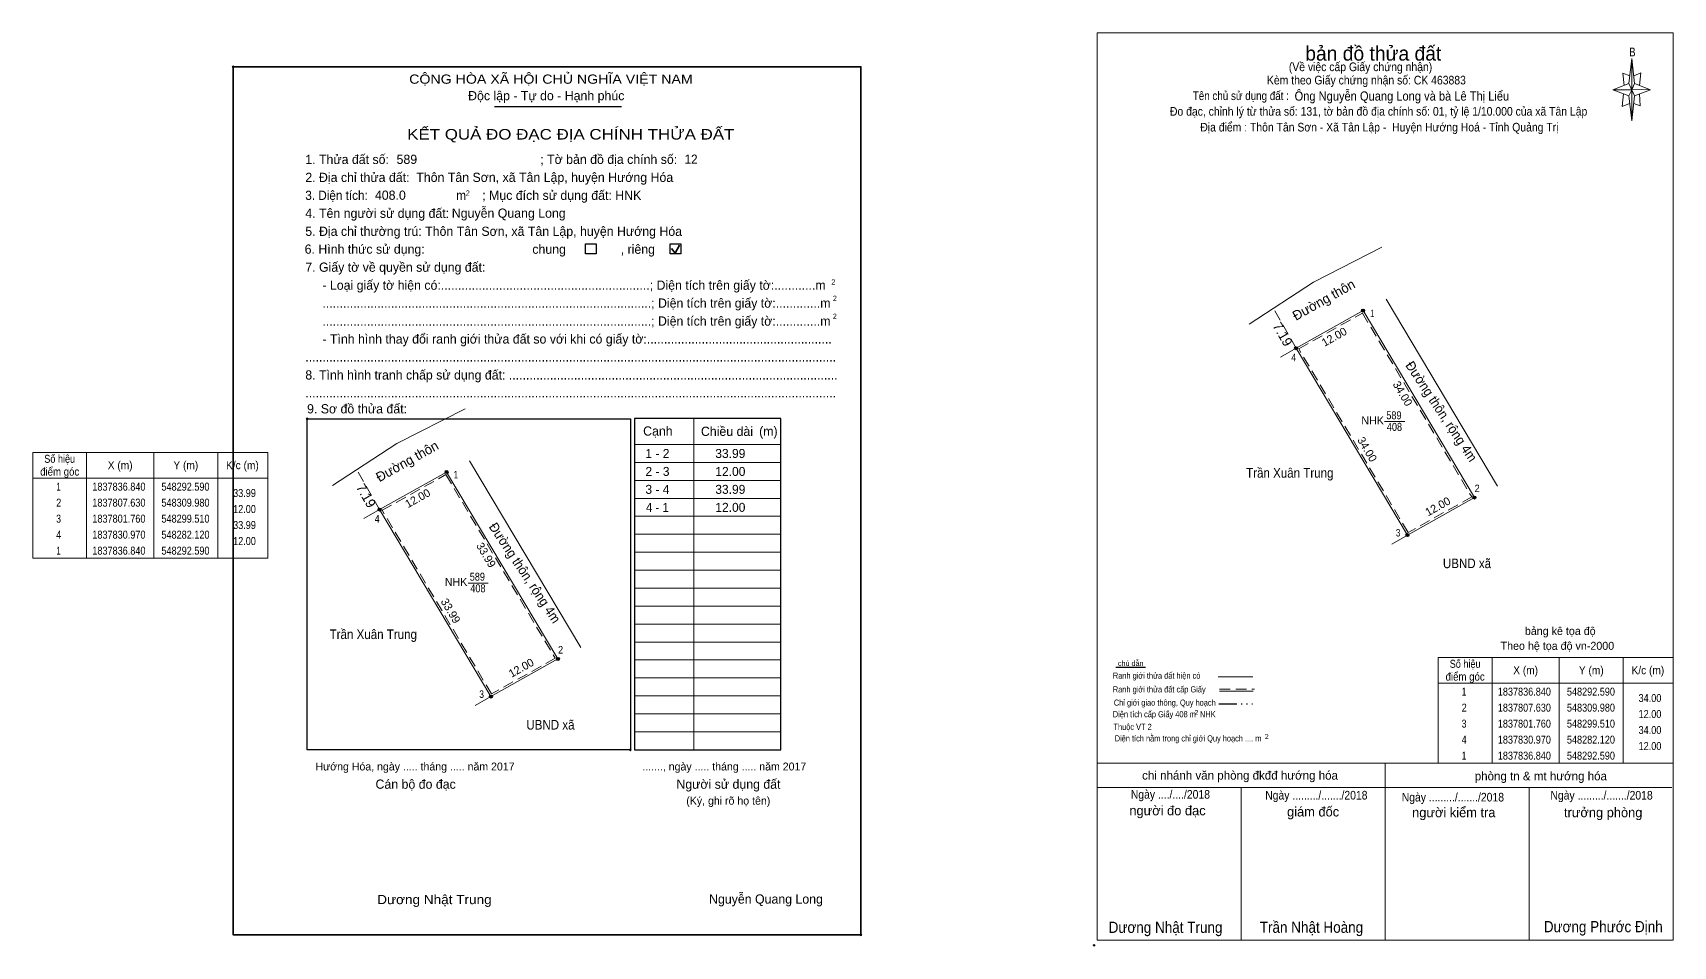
# Model space of a CAD drawing. Header units: metres. Extents: x 548228 to 548926, y 1837763 to 1837905.
# Drawn here: x 548227.9 to 548484.2, y 1837762.8 to 1837905.5 of the extents above; entities that cross this region are included whole.
import ezdxf
from ezdxf.enums import TextEntityAlignment as Align

# ---------------------------------------------------------------- set-up
doc = ezdxf.new("R2010")
doc.units = ezdxf.units.M
doc.header["$LTSCALE"] = 0.56
doc.header["$PDMODE"] = 32
doc.header["$PDSIZE"] = 0.28
doc.linetypes.add('DASH_DOUBLE_DOT', pattern=[9.2, 5, -1.2, 0.3, -1.2, 0.3, -1.2])
doc.linetypes.add('MEDIUM_DASHED', pattern=[4.5, 3, -1.5])
for name, color, linetype, lineweight in [('1', 7, 'Continuous', 13), ('10', 7, 'Continuous', 13), ('11', 7, 'Continuous', 25), ('2', 7, 'Continuous', 35), ('27', 7, 'Continuous', 13), ('4', 7, 'Continuous', 13), ('50', 7, 'Continuous', 25), ('63', 7, 'Continuous', 13), ('8', 7, 'Continuous', 13)]:
    doc.layers.add(name, color=color, linetype=linetype, lineweight=lineweight)
for name, color, linetype in [('13', 7, 'Continuous'), ('36', 7, 'Continuous'), ('48', 7, 'Continuous'), ('52', 7, 'Continuous'), ('6', 7, 'Continuous'), ('9', 7, 'Continuous')]:
    doc.layers.add(name, color=color, linetype=linetype)

msp = doc.modelspace()

# ---------------------------------------------------------------- hatches: boundary and pattern name
at = {"layer": '11'}
for points in [[(548292.8239, 1837836.84, 1), (548292.3561, 1837836.84, 1)], [(548282.3539, 1837830.97, 1), (548281.8861, 1837830.97, 1)], [(548310.2139, 1837807.63, 1), (548309.7461, 1837807.63, 1)], [(548299.7439, 1837801.76, 1), (548299.2761, 1837801.76, 1)], [(548299.7439, 1837801.76, 1), (548299.2761, 1837801.76, 1)]]:
    msp.add_hatch(color=256, dxfattribs=at).paths.add_polyline_path(points)
at = {"layer": '8'}
for points in [[(548436.0139, 1837862.06, 1), (548435.5461, 1837862.06, 1)], [(548425.5439, 1837856.19, 1), (548425.0761, 1837856.19, 1)], [(548453.4039, 1837832.85, 1), (548452.9361, 1837832.85, 1)], [(548442.9339, 1837826.98, 1), (548442.4661, 1837826.98, 1)], [(548442.9339, 1837826.98, 1), (548442.4661, 1837826.98, 1)]]:
    msp.add_hatch(color=256, dxfattribs=at).paths.add_polyline_path(points)

# ---------------------------------------------------------------- linework, layer by layer
at = {"layer": '1', "lineweight": 25}
for p, q in [((548300.08, 1837893.95), (548319.91, 1837893.95)), ((548321.96, 1837845.18), (548321.96, 1837796.02)), ((548344.81, 1837793.43), (548344.81, 1837845.18)), ((548321.96, 1837796.02), (548321.96, 1837793.43))]:
    msp.add_line(p, q, dxfattribs=at)
at = {"layer": '1', "lineweight": 35}
for p, q in [((548327.74, 1837871.78), (548328.3, 1837871.06)), ((548328.3, 1837871.06), (548328.98, 1837872.27))]:
    msp.add_line(p, q, dxfattribs=at)
at = {"layer": '1'}
for p, q in [((548331.24, 1837845.18), (548331.24, 1837793.43)), ((548321.96, 1837841.14), (548327.58, 1837841.14)), ((548327.58, 1837841.14), (548337.66, 1837841.14)), ((548337.66, 1837841.14), (548344.81, 1837841.14)), ((548321.96, 1837838.34), (548327.58, 1837838.34)), ((548327.58, 1837838.34), (548337.66, 1837838.34)), ((548337.66, 1837838.34), (548344.81, 1837838.34)), ((548321.96, 1837835.53), (548327.58, 1837835.53)), ((548327.58, 1837835.53), (548337.66, 1837835.53)), ((548337.66, 1837835.53), (548344.81, 1837835.53)), ((548321.96, 1837832.72), (548327.58, 1837832.72)), ((548327.58, 1837832.72), (548337.66, 1837832.72)), ((548337.66, 1837832.72), (548344.81, 1837832.72)), ((548321.96, 1837829.92), (548327.58, 1837829.92)), ((548327.58, 1837829.92), (548337.66, 1837829.92)), ((548337.66, 1837829.92), (548344.81, 1837829.92)), ((548321.96, 1837827.11), (548327.58, 1837827.11)), ((548327.58, 1837827.11), (548337.66, 1837827.11)), ((548337.66, 1837827.11), (548344.81, 1837827.11)), ((548321.96, 1837824.3), (548327.58, 1837824.3)), ((548327.58, 1837824.3), (548337.66, 1837824.3)), ((548337.66, 1837824.3), (548344.81, 1837824.3)), ((548321.96, 1837821.5), (548327.58, 1837821.5)), ((548327.58, 1837821.5), (548337.66, 1837821.5)), ((548337.66, 1837821.5), (548344.81, 1837821.5)), ((548321.96, 1837818.69), (548327.58, 1837818.69)), ((548327.58, 1837818.69), (548337.66, 1837818.69)), ((548337.66, 1837818.69), (548344.81, 1837818.69)), ((548321.96, 1837815.89), (548327.58, 1837815.89)), ((548327.58, 1837815.89), (548337.66, 1837815.89)), ((548337.66, 1837815.89), (548344.81, 1837815.89)), ((548321.96, 1837813.08), (548327.58, 1837813.08)), ((548327.58, 1837813.08), (548337.66, 1837813.08)), ((548337.66, 1837813.08), (548344.81, 1837813.08)), ((548321.96, 1837810.27), (548327.58, 1837810.27)), ((548327.58, 1837810.27), (548337.66, 1837810.27)), ((548337.66, 1837810.27), (548344.81, 1837810.27)), ((548321.96, 1837807.47), (548327.58, 1837807.47)), ((548327.58, 1837807.47), (548337.66, 1837807.47)), ((548337.66, 1837807.47), (548344.81, 1837807.47)), ((548321.96, 1837804.66), (548327.58, 1837804.66)), ((548327.58, 1837804.66), (548337.66, 1837804.66)), ((548337.66, 1837804.66), (548344.81, 1837804.66)), ((548321.96, 1837801.85), (548327.58, 1837801.85)), ((548327.58, 1837801.85), (548337.66, 1837801.85)), ((548337.66, 1837801.85), (548344.81, 1837801.85)), ((548321.96, 1837799.05), (548327.58, 1837799.05)), ((548327.58, 1837799.05), (548337.66, 1837799.05)), ((548337.66, 1837799.05), (548344.81, 1837799.05)), ((548321.96, 1837796.24), (548327.58, 1837796.24)), ((548327.58, 1837796.24), (548337.66, 1837796.24)), ((548337.66, 1837796.24), (548344.81, 1837796.24))]:
    msp.add_line(p, q, dxfattribs=at)
at = {"layer": '1', "lineweight": 25}
for points in [[(548270.8, 1837796.02), (548270.8, 1837845.17), (548321.3, 1837845.17), (548321.3, 1837796.02)], [(548344.81, 1837845.18), (548327.58, 1837845.18), (548321.96, 1837845.18)], [(548321.3, 1837796.02), (548321.3, 1837793.43), (548270.8, 1837793.43), (548270.8, 1837796.02)], [(548321.96, 1837793.43), (548344.81, 1837793.43), (548344.81, 1837793.94)]]:
    msp.add_lwpolyline(points, dxfattribs=at)
at = {"layer": '1'}
msp.add_lwpolyline([(548292.59, 1837836.84), (548309.98, 1837807.63), (548299.51, 1837801.76), (548282.12, 1837830.97)], close=True, dxfattribs=at)
for p in [(548259.24, 1837900.17), (548270.8, 1837845.17), (548321.3, 1837793.43), (548357.31, 1837764.53)]:
    msp.add_point(p, dxfattribs=at)
at = {"layer": '10'}
for p, q in [((548295.51, 1837846.74), (548284.82, 1837841.3)), ((548284.82, 1837841.3), (548274.77, 1837834.74)), ((548313.57, 1837809.4), (548296.18, 1837838.61))]:
    msp.add_line(p, q, dxfattribs=at)
at = {"layer": '10', "linetype": 'MEDIUM_DASHED'}
msp.add_line((548282.12, 1837830.97), (548278.54, 1837837.2), dxfattribs=at)
at = {"layer": '10'}
msp.add_lwpolyline([(548299.51, 1837801.76), (548282.12, 1837830.97), (548292.59, 1837836.84), (548309.98, 1837807.63)], close=True, dxfattribs=at)
at = {"layer": '10', "linetype": 'MEDIUM_DASHED'}
msp.add_lwpolyline([(548299.62, 1837802.16), (548282.54, 1837830.86), (548292.48, 1837836.44), (548309.56, 1837807.74)], close=True, dxfattribs=at)
at = {"layer": '11'}
for centre in [(548292.59, 1837836.84), (548282.12, 1837830.97), (548309.98, 1837807.63), (548299.51, 1837801.76), (548299.51, 1837801.76)]:
    msp.add_circle(centre, 0.2339, dxfattribs=at)
at = {"layer": '2'}
msp.add_lwpolyline([(548259.24, 1837900.17), (548357.31, 1837900.17), (548357.31, 1837764.53), (548259.24, 1837764.53)], close=True, dxfattribs=at)
at = {"layer": '27'}
for p, q in [((548282.12, 1837830.97), (548279.69, 1837829.56)), ((548299.51, 1837801.76), (548297.08, 1837800.35))]:
    msp.add_line(p, q, dxfattribs=at)
at = {"layer": '4'}
for p, q in [((548477.27, 1837897.54), (548477.77, 1837901.44)), ((548478.17, 1837897.54), (548480.67, 1837896.54)), ((548477.27, 1837895.64), (548474.77, 1837896.54)), ((548478.17, 1837895.64), (548477.77, 1837891.74)), ((548479.07, 1837894.04), (548478.07, 1837894.44)), ((548478.97, 1837895.94), (548479.07, 1837894.04)), ((548413.15, 1837804.83), (548418.53, 1837804.83)), ((548413.35, 1837802.59), (548418.62, 1837802.59)), ((548394.22, 1837791.37), (548484.22, 1837791.37)), ((548394.22, 1837791.37), (548484.22, 1837791.37)), ((548394.22, 1837791.37), (548484.22, 1837791.37)), ((548439.22, 1837763.67), (548439.22, 1837791.37)), ((548394.22, 1837787.57), (548484.02, 1837787.57)), ((548416.72, 1837763.67), (548416.72, 1837787.57)), ((548461.72, 1837763.67), (548461.72, 1837787.57)), ((548484.22, 1837763.67), (548394.22, 1837763.67))]:
    msp.add_line(p, q, dxfattribs=at)
at = {"layer": '4', "lineweight": 25}
msp.add_line((548401.77, 1837806.32), (548397.15, 1837806.32), dxfattribs=at)
at = {"layer": '4', "linetype": 'MEDIUM_DASHED'}
msp.add_line((548413.35, 1837802.91), (548418.79, 1837802.91), dxfattribs=at)
at = {"layer": '4', "linetype": 'DASH_DOUBLE_DOT', "lineweight": 25}
msp.add_line((548413.25, 1837800.62), (548418.49, 1837800.62), dxfattribs=at)
at = {"layer": '4'}
for points in [[(548394.22, 1837905.47), (548484.22, 1837905.47), (548484.22, 1837763.67), (548394.22, 1837763.67)], [(548477.77, 1837901.44), (548478.17, 1837897.54), (548477.77, 1837896.54)], [(548477.77, 1837896.54), (548474.77, 1837896.54), (548477.27, 1837897.54), (548478.17, 1837895.64), (548480.67, 1837896.54), (548477.77, 1837896.64)], [(548477.77, 1837896.54), (548477.77, 1837891.74), (548477.27, 1837895.64)]]:
    msp.add_lwpolyline(points, close=True, dxfattribs=at)
for points in [[(548477.77, 1837896.54), (548477.27, 1837897.54), (548474.77, 1837896.54)], [(548477.47, 1837898.74), (548476.37, 1837899.14), (548476.57, 1837897.24)], [(548478.07, 1837898.74), (548479.17, 1837899.24), (548478.97, 1837897.24)], [(548476.47, 1837895.94), (548476.27, 1837893.94), (548477.37, 1837894.44)], [(548477.77, 1837896.54), (548478.17, 1837895.64), (548480.67, 1837896.54)]]:
    msp.add_lwpolyline(points, dxfattribs=at)
msp.add_point((548393.75, 1837762.89), dxfattribs=at)
at = {"layer": '50'}
for points in [[(548314.27, 1837872.51), (548315.95, 1837872.51), (548315.95, 1837870.93), (548314.27, 1837870.93)], [(548327.52, 1837872.51), (548329.2, 1837872.51), (548329.2, 1837870.93), (548327.52, 1837870.93)]]:
    msp.add_lwpolyline(points, close=True, dxfattribs=at)
at = {"layer": '63'}
for p, q in [((548236.35, 1837839.9), (548236.35, 1837823.4)), ((548246.85, 1837839.9), (548246.85, 1837823.4)), ((548256.85, 1837839.9), (548256.85, 1837823.4)), ((548227.95, 1837835.9), (548264.65, 1837835.9)), ((548295.95, 1837819.5), (548299.1, 1837819.5)), ((548455.92, 1837807.87), (548455.92, 1837791.37)), ((548466.42, 1837807.87), (548466.42, 1837791.37)), ((548476.42, 1837807.87), (548476.42, 1837791.37)), ((548447.52, 1837803.87), (548484.22, 1837803.87))]:
    msp.add_line(p, q, dxfattribs=at)
for points in [[(548227.95, 1837839.9), (548264.65, 1837839.9), (548264.65, 1837823.4), (548227.95, 1837823.4)], [(548447.52, 1837807.87), (548484.22, 1837807.87), (548484.22, 1837791.37), (548447.52, 1837791.37)]]:
    msp.add_lwpolyline(points, close=True, dxfattribs=at)
at = {"layer": '8'}
for p, q in [((548438.7, 1837871.96), (548428.01, 1837866.52)), ((548428.01, 1837866.52), (548417.96, 1837859.96)), ((548456.76, 1837834.62), (548439.37, 1837863.83)), ((548425.31, 1837856.19), (548422.88, 1837854.78)), ((548439.14, 1837844.72), (548442.29, 1837844.72)), ((548442.7, 1837826.98), (548440.27, 1837825.57))]:
    msp.add_line(p, q, dxfattribs=at)
at = {"layer": '8', "linetype": 'MEDIUM_DASHED'}
msp.add_line((548425.31, 1837856.19), (548421.73, 1837862.42), dxfattribs=at)
at = {"layer": '8'}
for points in [[(548442.7, 1837826.98), (548425.31, 1837856.19), (548435.78, 1837862.06), (548453.17, 1837832.85)], [(548435.78, 1837862.06), (548453.17, 1837832.85), (548442.7, 1837826.98), (548425.31, 1837856.19)]]:
    msp.add_lwpolyline(points, close=True, dxfattribs=at)
at = {"layer": '8', "linetype": 'MEDIUM_DASHED'}
msp.add_lwpolyline([(548442.81, 1837827.38), (548425.73, 1837856.08), (548435.67, 1837861.66), (548452.75, 1837832.96)], close=True, dxfattribs=at)
at = {"layer": '8', "lineweight": 25}
for centre in [(548435.78, 1837862.06), (548425.31, 1837856.19), (548453.17, 1837832.85), (548442.7, 1837826.98), (548442.7, 1837826.98)]:
    msp.add_circle(centre, 0.2339, dxfattribs=at)

# ---------------------------------------------------------------- texts
at = {"layer": '1'}
for s, height, width, p in [('CỘNG HÒA XÃ HỘI CHỦ NGHĨA VIỆT NAM', 1.44, 1.15, (548286.75, 1837897.51)), ('3. Diện tích:', 1.44, 0.95, (548270.52, 1837879.36)), ('m', 1.44, 0.95, (548294.1, 1837879.36)), ('2', 0.8231, 0.9, (548295.59, 1837880.01)), ('2', 0.8231, 0.9, (548352.71, 1837866.13)), ('2', 0.8231, 0.9, (548352.93, 1837863.56)), ('2', 0.8231, 0.9, (548352.93, 1837860.76)), ('Dương Nhật Trung', 1.441, 1.1, (548281.75, 1837769.32))]:
    msp.add_text(s, height=height, dxfattribs=dict(at, width=width)).set_placement(p)
for s, height, p in [('Độc lập - Tự do - Hạnh phúc', 1.44, (548295.96, 1837894.93)), ('1. Thửa đất số:', 1.44, (548270.52, 1837884.97)), ('; Tờ bản đồ địa chính số:', 1.44, (548307.23, 1837884.98)), ('2. Địa chỉ thửa đất:', 1.44, (548270.52, 1837882.16)), ('; Mục đích sử dụng đất: HNK', 1.441, (548298.16, 1837879.36)), ('4. Tên người sử dụng đất:', 1.44, (548270.52, 1837876.55)), ('5. Địa chỉ thường trú: Thôn Tân Sơn, xã Tân Lập, huyện Hướng Hóa', 1.441, (548270.52, 1837873.74)), ('chung                , riêng', 1.44, (548305.99, 1837870.94)), ('7. Giấy tờ về quyền sử dụng đất:', 1.44, (548270.52, 1837868.13)), ('     - Loại giấy tờ hiện có:.............................................................; Diện tích trên giấy tờ:............m', 1.44, (548270.52, 1837865.32)), ('     ................................................................................................; Diện tích trên giấy tờ:.............m', 1.44, (548270.52, 1837862.52)), ('     ................................................................................................; Diện tích trên giấy tờ:.............m', 1.44, (548270.52, 1837859.71)), ('     - Tình hình thay đổi ranh giới thửa đất so với khi có giấy tờ:......................................................', 1.44, (548270.52, 1837856.91)), ('...........................................................................................................................................................', 1.44, (548270.52, 1837854.1)), ('8. Tình hình tranh chấp sử dụng đất: ................................................................................................', 1.44, (548270.52, 1837851.29)), ('...........................................................................................................................................................', 1.44, (548270.52, 1837848.49)), ('9. Sơ đồ thửa đất:', 1.44, (548270.8, 1837846)), ('Cạnh', 1.44, (548323.3, 1837842.53)), ('Chiều dài', 1.44, (548332.33, 1837842.48)), ('(m)', 1.44, (548341.42, 1837842.5)), ('Hướng Hóa, ngày ..... tháng ..... năm 2017', 1.235, (548272.11, 1837790.21)), ('......., ngày ..... tháng ..... năm 2017', 1.235, (548323.17, 1837790.21)), ('Cán bộ đo đạc', 1.441, (548281.49, 1837787.35)), ('Người sử dụng đất', 1.44, (548328.5, 1837787.35)), ('(Ký, ghi rõ họ tên)', 1.235, (548330.04, 1837784.87))]:
    msp.add_text(s, height=height, dxfattribs=at).set_placement(p)
for s, height, width, p in [('KẾT QUẢ ĐO ĐẠC ĐỊA CHÍNH THỬA ĐẤT', 1.646, 1.2, (548312, 1837888.79)), ('589', 1.25, 0.85, (548297.4, 1837819.86)), ('408', 1.25, 0.85, (548297.485, 1837818.05))]:
    msp.add_text(s, height=height, dxfattribs=dict(at, width=width)).set_placement(p, align=Align.CENTER)
msp.add_text('NHK', height=1.25, dxfattribs=at).set_placement((548294.075, 1837819.05), align=Align.CENTER)
at = {"layer": '10'}
for s, rotation, p in [('Đường thôn', 29.277, (548282.09, 1837835.23)), ('7.19', 299.834, (548278.39, 1837834.47))]:
    msp.add_text(s, height=1.5, rotation=rotation, dxfattribs=at).set_placement(p)
at = {"layer": '13', "width": 0.95}
msp.add_text('Đường thôn, rộng 4m', height=1.5, rotation=303.639, dxfattribs=at).set_placement((548304.2001, 1837820.6705), align=Align.CENTER)
at = {"layer": '36', "width": 0.9}
for s, p in [('Trần Xuân Trung', (548281.145, 1837810.74)), ('UBND xã', (548308.82, 1837796.6))]:
    msp.add_text(s, height=1.5, dxfattribs=at).set_placement(p, align=Align.CENTER)
at = {"layer": '4'}
for s, height, p in [('bản đồ thửa đất', 2.25, (548437.365, 1837901.12)), ('bảng kê tọa độ', 1.25, (548466.575, 1837811.38)), ('Theo hệ tọa độ vn-2000', 1.25, (548466.125, 1837809.06)), ('chi nhánh văn phòng đkđđ hướng hóa', 1.35, (548416.55, 1837788.78)), ('phòng tn & mt hướng hóa', 1.35, (548463.545, 1837788.66)), ('người đo đạc', 1.5, (548405.215, 1837783.2)), ('giám đốc', 1.5, (548427.965, 1837783.02)), ('người kiểm tra', 1.5, (548449.945, 1837782.9)), ('trưởng phòng', 1.5, (548473.285, 1837782.9))]:
    msp.add_text(s, height=height, dxfattribs=at).set_placement(p, align=Align.CENTER)
for s, height, width, p in [('B', 1.378, 0.8, (548477.85, 1837901.78)), ('(Về việc cấp Giấy chứng nhận)', 1.35, 0.9, (548435.375, 1837899.48)), ('Kèm theo Giấy chứng nhận số: CK 463883', 1.35, 0.9, (548436.295, 1837897.4)), ('Tên chủ sử dụng đất :', 1.35, 0.85, (548416.675, 1837894.96)), ('Đo đạc, chỉnh lý từ thửa số: 131, tờ bản đồ địa chính số: 01, tỷ lệ 1/10.000 của xã Tân Lập', 1.35, 0.9, (548438.2, 1837892.52)), ('Địa điểm : Thôn Tân Sơn - Xã Tân Lập -  Huyện Hướng Hoá - Tỉnh Quảng Trị ', 1.35, 0.9, (548438.545, 1837890.05)), ('chú dẫn', 0.7999, 1.05, (548399.47, 1837806.55)), ('Ranh giới thửa đất hiện có ', 0.96, 0.9, (548403.675, 1837804.55)), ('Ranh giới thửa đất cấp Giấy', 0.96, 0.9, (548403.93, 1837802.4)), ('Diện tích cấp Giấy 408 m  NHK', 0.96, 0.9, (548404.705, 1837798.52)), ('Chỉ giới giao thông, Quy hoạch', 0.96, 0.9, (548404.79, 1837800.33)), ('2', 0.8, 0.8, (548409.73, 1837798.85)), ('Thuộc VT 2', 0.96, 0.9, (548399.765, 1837796.54)), ('Diện tích nằm trong chỉ giới Quy hoạch .... m', 0.96, 0.9, (548408.435, 1837794.74)), ('2', 0.8, 0.8, (548420.72, 1837795.12)), ('Ngày ..../..../2018', 1.35, 0.9, (548405.67, 1837785.8)), ('Ngày ........./......./2018', 1.35, 0.9, (548428.47, 1837785.67)), ('Ngày ........./......./2018', 1.35, 0.9, (548449.8, 1837785.36)), ('Ngày ........./......./2018', 1.35, 0.9, (548473.03, 1837785.66)), ('Dương Nhật Trung', 1.75, 0.9, (548404.915, 1837764.83)), ('Trần Nhật Hoàng', 1.75, 0.9, (548427.71, 1837764.84)), ('Dương Phước Định', 1.75, 0.9, (548473.295, 1837764.93))]:
    msp.add_text(s, height=height, dxfattribs=dict(at, width=width)).set_placement(p, align=Align.CENTER)
at = {"layer": '4', "width": 0.9}
msp.add_text('Ông Nguyễn Quang Long và bà Lê Thị Liểu', height=1.44, dxfattribs=at).set_placement((548425.07, 1837894.87))
at = {"layer": '48'}
msp.add_text('6. Hình thức sử dụng:', height=1.441, dxfattribs=at).set_placement((548270.42, 1837870.95))
at = {"layer": '52'}
for s, p in [('1 - 2', (548325.53, 1837839.04)), ('33.99', (548336.92, 1837839.04)), ('2 - 3', (548325.54, 1837836.23)), ('12.00', (548336.925, 1837836.23)), ('3 - 4', (548325.53, 1837833.43)), ('33.99', (548336.92, 1837833.43)), ('12.00', (548336.925, 1837830.62))]:
    msp.add_text(s, height=1.403, dxfattribs=at).set_placement(p, align=Align.CENTER)
at = {"layer": '52', "width": 0.95}
msp.add_text('4 - 1', height=1.403, dxfattribs=at).set_placement((548325.53, 1837830.62), align=Align.CENTER)
at = {"layer": '6'}
for s, p in [('589', (548284.78, 1837884.98)), ('Thôn Tân Sơn, xã Tân Lập, huyện Hướng Hóa', (548287.86, 1837882.17)), ('408.0', (548281.4, 1837879.38)), ('Nguyễn Quang Long', (548293.41, 1837876.57)), ('Nguyễn Quang Long', (548333.6, 1837769.4))]:
    msp.add_text(s, height=1.441, dxfattribs=at).set_placement(p)
at = {"layer": '6', "width": 0.95}
msp.add_text('12', height=1.441, dxfattribs=at).set_placement((548329.77, 1837885))
at = {"layer": '63'}
for s, width, p in [('điểm góc', 0.9, (548232.15, 1837836.28)), ('Số hiệu', 0.85, (548232.15, 1837838.28)), ('X (m)', 0.95, (548241.6, 1837837.28)), ('Y (m)', 0.95, (548251.855, 1837837.28)), ('K/c (m)', 0.95, (548260.695, 1837837.28)), (' 1', 0.75, (548231.8, 1837833.93)), ('1837836.840', 0.85, (548241.4, 1837833.93)), ('548292.590', 0.85, (548251.8, 1837833.93)), (' 2', 0.85, (548231.805, 1837831.43)), ('1837807.630', 0.85, (548241.4, 1837831.43)), ('548309.980', 0.85, (548251.8, 1837831.43)), (' 3', 0.8, (548231.795, 1837828.93)), ('1837801.760', 0.85, (548241.4, 1837828.93)), ('548299.510', 0.85, (548251.8, 1837828.93)), (' 4', 0.85, (548231.8, 1837826.43)), ('1837830.970', 0.85, (548241.4, 1837826.43)), ('548282.120', 0.85, (548251.8, 1837826.43)), (' 1', 0.75, (548231.8, 1837823.93)), ('1837836.840', 0.85, (548241.4, 1837823.93)), ('548292.590', 0.85, (548251.8, 1837823.93)), ('Số hiệu', 0.85, (548451.72, 1837806.25)), ('điểm góc', 0.9, (548451.72, 1837804.25)), ('X (m)', 0.95, (548461.17, 1837805.25)), ('Y (m)', 0.95, (548471.425, 1837805.25)), ('K/c (m)', 0.95, (548480.265, 1837805.25)), (' 1', 0.75, (548451.37, 1837801.9)), ('1837836.840', 0.85, (548460.97, 1837801.9)), ('548292.590', 0.85, (548471.37, 1837801.9)), (' 2', 0.85, (548451.375, 1837799.4)), ('1837807.630', 0.85, (548460.97, 1837799.4)), ('548309.980', 0.85, (548471.37, 1837799.4)), (' 3', 0.8, (548451.365, 1837796.9)), ('1837801.760', 0.85, (548460.97, 1837796.9)), ('548299.510', 0.85, (548471.37, 1837796.9)), (' 4', 0.85, (548451.37, 1837794.4)), ('1837830.970', 0.85, (548460.97, 1837794.4)), ('548282.120', 0.85, (548471.37, 1837794.4)), (' 1', 0.75, (548451.37, 1837791.9)), ('1837836.840', 0.85, (548460.97, 1837791.9)), ('548292.590', 0.85, (548471.37, 1837791.9))]:
    msp.add_text(s, height=1.25, dxfattribs=dict(at, width=width)).set_placement(p, align=Align.CENTER)
at = {"layer": '63', "width": 0.85}
for s, p in [('33.99', (548262.8, 1837832.93)), ('12.00', (548262.8, 1837830.43)), ('33.99', (548262.8, 1837827.93)), ('12.00', (548262.8, 1837825.43)), ('34.00', (548482.37, 1837800.9)), ('12.00', (548482.37, 1837798.4)), ('34.00', (548482.37, 1837795.9)), ('12.00', (548482.37, 1837793.4))]:
    msp.add_text(s, height=1.25, dxfattribs=at).set_placement(p, align=Align.RIGHT)
at = {"layer": '63'}
for s, rotation, p in [('12.00', 29.277, (548288.3794, 1837832.1993)), ('33.99', 300.767, (548298.2335, 1837823.5497)), ('33.99', 300.767, (548292.6935, 1837814.8397)), ('12.00', 29.277, (548304.5594, 1837805.6993))]:
    msp.add_text(s, height=1.25, rotation=rotation, dxfattribs=at).set_placement(p, align=Align.CENTER)
at = {"layer": '8'}
for s, rotation, p in [('Đường thôn', 29.277, (548425.28, 1837860.45)), ('7.19', 299.834, (548421.58, 1837859.69))]:
    msp.add_text(s, height=1.5, rotation=rotation, dxfattribs=at).set_placement(p)
for s, height, width, p in [('1', 1.169, 0.75, (548437.215, 1837861.05)), ('4', 1.169, 0.9, (548424.935, 1837854.16)), ('589', 1.25, 0.85, (548440.59, 1837845.08)), ('408', 1.25, 0.85, (548440.675, 1837843.27)), ('Trần Xuân Trung', 1.5, 0.9, (548424.325, 1837835.96)), ('2', 1.169, 0.9, (548453.595, 1837833.7)), ('3', 1.169, 0.8, (548441.25, 1837826.77)), ('UBND xã', 1.5, 0.9, (548452.005, 1837821.82))]:
    msp.add_text(s, height=height, dxfattribs=dict(at, width=width)).set_placement(p, align=Align.CENTER)
for s, rotation, p in [('12.00', 29.277, (548431.5694, 1837857.4193)), ('34.00', 300.767, (548441.4194, 1837848.7797)), ('34.00', 300.767, (548435.8794, 1837840.0697)), ('12.00', 29.277, (548447.7494, 1837830.9193))]:
    msp.add_text(s, height=1.25, rotation=rotation, dxfattribs=at).set_placement(p, align=Align.CENTER)
at = {"layer": '8', "width": 0.95}
msp.add_text('Đường thôn, rộng 4m', height=1.5, rotation=303.639, dxfattribs=at).set_placement((548447.3868, 1837845.8955), align=Align.CENTER)
at = {"layer": '8'}
msp.add_text('NHK', height=1.25, dxfattribs=at).set_placement((548437.265, 1837844.27), align=Align.CENTER)
at = {"layer": '9'}
for s, width, p in [('1', 0.75, (548294.03, 1837835.83)), ('4', 0.9, (548281.745, 1837828.94)), ('2', 0.9, (548310.41, 1837808.48)), ('3', 0.85, (548298.065, 1837801.55))]:
    msp.add_text(s, height=1.169, dxfattribs=dict(at, width=width)).set_placement(p, align=Align.CENTER)

doc.saveas('drawing.dxf')
